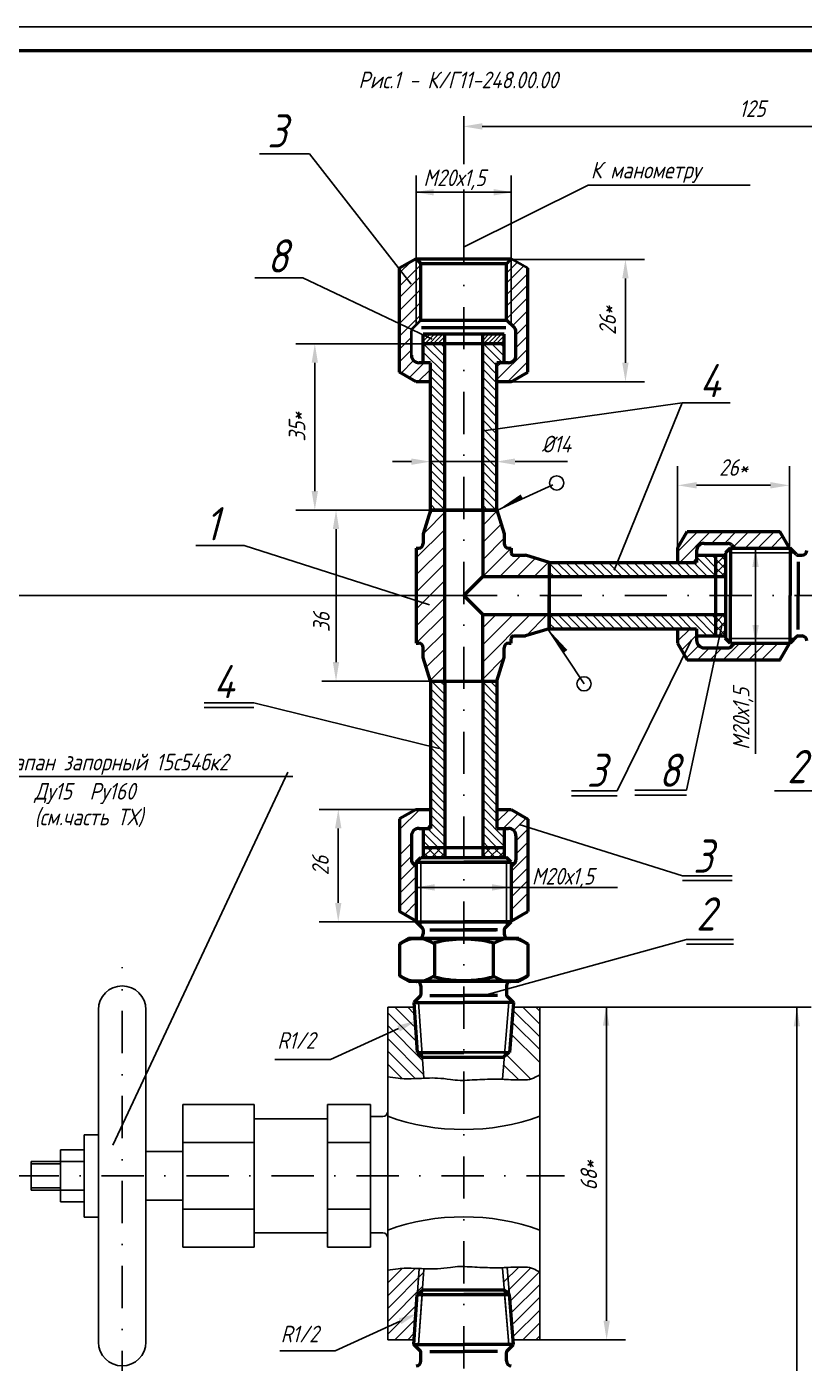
# Model space of a CAD drawing. Header units: inches. Extents: x 5621 to 6462, y 3850 to 4444.
# Drawn here: x 5777.4 to 5941, y 4162.8 to 4444.1 of the extents above; entities that cross this region are included whole.
import ezdxf

# ---------------------------------------------------------------- set-up
doc = ezdxf.new("R2010")
doc.units = ezdxf.units.IN
doc.header["$LTSCALE"] = 0.7
doc.header["$MEASUREMENT"] = 0
doc.linetypes.add('DASHDOT', pattern=[25.4, 12.7, -6.35, 0, -6.35])
doc.styles.get("Standard").update_dxf_attribs({"font": 'romand.shx', "width": 0.8, "oblique": 15, "height": 3.5})
doc.dimstyles.get("Standard").update_dxf_attribs({"dimtxt": 3.5, "dimasz": 4, "dimexe": 4, "dimexo": 0, "dimgap": 2, "dimtad": 1, "dimdec": 0, "dimdsep": 46, "dimtxsty": 'Standard', "dimcen": 0.09, "dimadec": 0, "dimazin": 0, "dimtfac": 1, "dimtdec": 0, "dimtmove": 0, "dimatfit": 3, "dimfxl": 0.18, "dimtolj": 1, "dimtzin": 0, "dimlwd": 25, "dimlwe": 25, "dimarcsym": 0})

# ---------------------------------------------------------------- blocks, each defined once
blk = doc.blocks.new('*X3')
at = {"color": 0}
for p, q in [((659.41, 734.85), (661.46, 736.89)), ((659.41, 736.65), (659.66, 736.89)), ((661.53, 734), (659.41, 736.12)), ((659.41, 733.05), (661.53, 735.17)), ((661.53, 735.79), (660.44, 736.89)), ((661.35, 732.39), (659.41, 734.32)), ((659.55, 732.39), (659.41, 732.52)), ((660.55, 732.39), (661.53, 733.38))]:
    blk.add_line(p, q, dxfattribs=at)
blk = doc.blocks.new('*D4')
at = {"color": 0, "lineweight": 25, "transparency": 16777216}
for p, q in [((5879.61, 4395.14), (5907.4, 4395.14)), ((5903.4, 4391.14), (5903.4, 4373.36)), ((5879.36, 4369.36), (5907.4, 4369.36))]:
    blk.add_line(p, q, dxfattribs=at)
for points in [[(5902.73, 4391.14), (5904.06, 4391.14), (5903.4, 4395.14)], [(5902.73, 4373.36), (5904.06, 4373.36), (5903.4, 4369.36)]]:
    blk.add_solid(points, dxfattribs=at)
at = {"layer": 'DEFPOINTS', "color": 0, "lineweight": 25, "transparency": 16777216}
for p in [(5879.61, 4395.14), (5879.36, 4369.36), (5903.4, 4369.36)]:
    blk.add_point(p, dxfattribs=at)
at = {"color": 0, "lineweight": 25, "transparency": 16777216, "insert": (5899.65, 4382.25), "char_height": 3.5, "attachment_point": 5, "rotation": 90}
blk.add_mtext('\\A1;26*', dxfattribs=at)
blk = doc.blocks.new('*D6')
at = {"color": 0, "lineweight": 25, "transparency": 16777216}
for p, q in [((5859.36, 4279.36), (5838.96, 4279.36)), ((5842.96, 4275.36), (5842.96, 4259.68)), ((5859.36, 4255.68), (5838.96, 4255.68))]:
    blk.add_line(p, q, dxfattribs=at)
for points in [[(5842.29, 4275.36), (5843.63, 4275.36), (5842.96, 4279.36)], [(5842.29, 4259.68), (5843.63, 4259.68), (5842.96, 4255.68)]]:
    blk.add_solid(points, dxfattribs=at)
at = {"layer": 'DEFPOINTS', "color": 0, "lineweight": 25, "transparency": 16777216}
for p in [(5859.36, 4279.36), (5842.96, 4255.68), (5859.36, 4255.68)]:
    blk.add_point(p, dxfattribs=at)
at = {"color": 0, "lineweight": 25, "transparency": 16777216, "insert": (5839.21, 4267.52), "char_height": 3.5, "attachment_point": 5, "rotation": 90}
blk.add_mtext('\\A1;26', dxfattribs=at)
blk = doc.blocks.new('*D19')
at = {"color": 0, "lineweight": 25, "transparency": 16777216}
for p, q in [((5869.36, 4324.36), (5765.04, 4324.36)), ((5769.04, 4320.36), (5769.04, 4206.21)), ((5778.35, 4202.21), (5765.04, 4202.21))]:
    blk.add_line(p, q, dxfattribs=at)
for points in [[(5768.37, 4320.36), (5769.7, 4320.36), (5769.04, 4324.36)], [(5768.37, 4206.21), (5769.7, 4206.21), (5769.04, 4202.21)]]:
    blk.add_solid(points, dxfattribs=at)
at = {"layer": 'DEFPOINTS', "color": 0, "lineweight": 25, "transparency": 16777216}
for p in [(5869.36, 4324.36), (5769.04, 4202.21), (5778.35, 4202.21)]:
    blk.add_point(p, dxfattribs=at)
at = {"color": 0, "lineweight": 25, "transparency": 16777216, "insert": (5765.29, 4263.29), "char_height": 3.5, "attachment_point": 5, "rotation": 90}
blk.add_mtext('\\A1;125', dxfattribs=at)

msp = doc.modelspace()

# ---------------------------------------------------------------- hatches: boundary and pattern name
at = {"lineweight": 25}
h = msp.add_hatch(dxfattribs=at)
h.set_pattern_fill('ANSI31', color=256, scale=5, style=0)
h.set_pattern_definition([(45, (4189.95584, 3480.412), (-0.44194174, 0.44194174), [])])
h.paths.add_polyline_path([(5865.36, 4379.36), (5860.86, 4379.36), (5860.86, 4377.36), (5865.36, 4377.36)])
h.paths.add_polyline_path([(5877.86, 4379.36), (5873.36, 4379.36), (5873.36, 4377.36), (5877.86, 4377.36)])
h = msp.add_hatch(dxfattribs=at)
h.set_pattern_fill('ANSI31', color=256, scale=10, angle=90, style=0)
h.set_pattern_definition([(135, (4675.239, 3423.6366), (-0.8838835, -0.8838835), [])])
h.paths.add_polyline_path([(5865.36, 4306.36), (5862.36, 4306.36), (5862.36, 4275.36), (5860.86, 4275.36), (5860.86, 4272.13), (5861.64, 4271.36), (5865.36, 4271.36)])
h.paths.add_polyline_path([(5873.36, 4271.36), (5877.86, 4271.36), (5877.86, 4274.89), (5877.39, 4275.36), (5876.36, 4275.36), (5876.36, 4306.36), (5873.36, 4306.36)])

# ---------------------------------------------------------------- linework, layer by layer
for p, q in [((5621.1, 4444.11), (6462.1, 4444.11)), ((5869.48, 4397.78), (5895.52, 4410.79)), ((5895.52, 4410.79), (5929.66, 4410.79)), ((5859.36, 4382.52), (5859.36, 4389.33)), ((5859.36, 4382.55), (5859.36, 4389.33)), ((5859.36, 4381.37), (5859.36, 4389.33)), ((5879.36, 4382.55), (5879.36, 4389.33)), ((5879.36, 4381.41), (5879.36, 4389.33)), ((5877.86, 4373.36), (5876.36, 4373.36)), ((5876.46, 4342.31), (5888.12, 4347.69)), ((5865.36, 4342.36), (5865.36, 4324.36)), ((5918.36, 4332.86), (5918.36, 4331.36)), ((5925.48, 4334.38), (5924.48, 4333.38)), ((5924.48, 4333.38), (5924.48, 4315.37)), ((5924.48, 4333.38), (5924.48, 4315.37)), ((5924.48, 4333.38), (5924.48, 4315.37)), ((5924.48, 4333.38), (5924.48, 4315.37)), ((5924.48, 4333.38), (5924.48, 4315.37)), ((5925.48, 4333.36), (5938.05, 4333.36)), ((5926.55, 4333.36), (5939.05, 4333.36)), ((5927.55, 4334.36), (5938.05, 4334.36)), ((5938.05, 4334.36), (5938.05, 4314.37)), ((5939.72, 4330.99), (5939.72, 4317.53)), ((5859.36, 4314.36), (5859.36, 4324.36)), ((5887.13, 4317.25), (5894.69, 4305.78)), ((5918.36, 4317.36), (5918.36, 4315.86)), ((5939.75, 4315.86), (5940.55, 4315.86)), ((5939.75, 4315.86), (5940.55, 4315.86)), ((5862.36, 4306.36), (5876.36, 4306.36)), ((5774.37, 4286.27), (5833.38, 4286.27)), ((5860.86, 4275.36), (5862.36, 4275.36)), ((5876.36, 4275.36), (5877.86, 4275.36)), ((5860.36, 4268.24), (5860.36, 4255.68)), ((5878.36, 4268.24), (5878.36, 4254.68)), ((5859.36, 4266.18), (5859.36, 4255.68)), ((5860.36, 4267.18), (5860.36, 4254.68)), ((5878.36, 4267.18), (5878.36, 4255.68)), ((5878.36, 4267.17), (5878.36, 4254.68)), ((5879.36, 4266.2), (5879.36, 4255.68)), ((5879.36, 4266.18), (5879.36, 4255.68)), ((5792.49, 4167.22), (5792.49, 4237.19)), ((5802.49, 4167.22), (5802.49, 4237.19)), ((5853.36, 4237.71), (5853.36, 4182.34)), ((5853.36, 4237.21), (5853.36, 4181.84)), ((5859.85, 4238.75), (5860.98, 4222.75)), ((5878.87, 4238.76), (5877.51, 4222.54)), ((5885.36, 4237.71), (5885.36, 4181.96)), ((5855.65, 4233.2), (5841.32, 4226.71)), ((5859.63, 4228.18), (5860.66, 4227.28)), ((5860.78, 4227.18), (5877.76, 4227.18)), ((5878.94, 4228.18), (5877.76, 4227.18)), ((5878.94, 4228.18), (5877.9, 4227.3)), ((5810.27, 4187.21), (5810.27, 4217.21)), ((5825.27, 4187.21), (5825.27, 4217.21)), ((5840.72, 4187.21), (5840.72, 4217.21)), ((5849.72, 4187.21), (5849.72, 4217.21)), ((5852.36, 4214.71), (5849.72, 4214.71)), ((5830.72, 4214.21), (5825.27, 4214.21)), ((5827.68, 4214.21), (5840.72, 4214.21)), ((5789.49, 4193.54), (5789.49, 4210.88)), ((5792.49, 4210.88), (5789.49, 4210.88)), ((5784.49, 4196.71), (5784.49, 4207.71)), ((5784.49, 4207.71), (5789.49, 4207.71)), ((5810.27, 4207.34), (5802.49, 4207.34)), ((5778.35, 4199.21), (5778.35, 4205.21)), ((5778.35, 4205.21), (5789.49, 4205.21)), ((5778.35, 4204.71), (5784.49, 4204.71)), ((5778.35, 4199.71), (5784.49, 4199.71)), ((5778.35, 4199.21), (5789.49, 4199.21)), ((5784.49, 4196.71), (5789.49, 4196.71)), ((5810.27, 4197.08), (5802.49, 4197.08)), ((5792.49, 4193.54), (5789.49, 4193.54)), ((5830.72, 4190.21), (5825.27, 4190.21)), ((5827.68, 4190.21), (5840.72, 4190.21)), ((5852.36, 4190.21), (5849.72, 4190.21)), ((5853.36, 4167.71), (5853.36, 4189.71)), ((5885.36, 4167.71), (5885.36, 4189.77)), ((5858.92, 4167.71), (5859.98, 4182.7)), ((5859.86, 4166.74), (5860.98, 4182.6)), ((5878.86, 4166.74), (5877.51, 4182.8)), ((5879.78, 4167.71), (5878.51, 4182.92)), ((5859.86, 4166.74), (5860.66, 4178.14)), ((5878.86, 4166.74), (5877.9, 4178.12)), ((5855.98, 4171.6), (5842.32, 4165.38))]:
    msp.add_line(p, q)
at = {"lineweight": 50}
for p, q in [((5641.1, 4439.11), (6457.1, 4439.11)), ((5859.36, 4395.28), (5855.86, 4393.26)), ((5859.36, 4395.28), (5879.36, 4395.28)), ((5859.36, 4395.28), (5860.36, 4394.28)), ((5855.86, 4371.39), (5855.86, 4393.26)), ((5860.36, 4394.28), (5878.36, 4394.28)), ((5860.36, 4382.37), (5860.36, 4394.28)), ((5878.36, 4382.37), (5878.36, 4394.28)), ((5882.86, 4371.38), (5882.86, 4393.26)), ((5860.36, 4382.37), (5878.4, 4382.37)), ((5860.48, 4380.82), (5878.2, 4380.82)), ((5880.07, 4380.7), (5878.4, 4382.37)), ((5877.86, 4379.36), (5860.86, 4379.36)), ((5860.86, 4373.36), (5860.86, 4379.36)), ((5865.36, 4342.36), (5865.36, 4379.36)), ((5873.36, 4342.36), (5873.36, 4379.36)), ((5877.86, 4373.36), (5877.86, 4379.36)), ((5880.36, 4374.96), (5880.36, 4379.99)), ((5877.86, 4377.36), (5860.86, 4377.36)), ((5862.36, 4373.36), (5859.96, 4373.36)), ((5862.36, 4373.36), (5860.86, 4373.36)), ((5862.36, 4342.36), (5862.36, 4373.36)), ((5876.36, 4342.36), (5876.36, 4373.36)), ((5878.76, 4373.36), (5876.36, 4373.36)), ((5859.37, 4369.36), (5855.86, 4371.39)), ((5879.36, 4369.36), (5882.86, 4371.38)), ((5862.36, 4369.36), (5859.37, 4369.36)), ((5879.36, 4369.36), (5876.36, 4369.36)), ((5862.36, 4342.36), (5860.86, 4337.36)), ((5862.36, 4342.36), (5876.36, 4342.36)), ((5862.36, 4342.36), (5876.36, 4342.36)), ((5862.36, 4342.36), (5876.36, 4342.36)), ((5862.36, 4342.36), (5869.36, 4342.36)), ((5862.36, 4342.36), (5876.36, 4342.36)), ((5862.36, 4342.36), (5876.36, 4342.36)), ((5862.36, 4342.36), (5876.36, 4342.36)), ((5876.36, 4342.36), (5862.36, 4342.36)), ((5865.36, 4306.36), (5865.36, 4342.36)), ((5876.36, 4342.36), (5869.36, 4342.36)), ((5873.36, 4342.36), (5873.36, 4328.36)), ((5876.36, 4342.36), (5877.86, 4337.36)), ((5860.86, 4337.36), (5860.86, 4335.36)), ((5877.86, 4337.36), (5877.86, 4335.36)), ((5914.36, 4334.36), (5916.38, 4337.86)), ((5916.38, 4337.86), (5935.89, 4337.86)), ((5937.91, 4334.36), (5935.89, 4337.86)), ((5859.36, 4334.36), (5859.36, 4314.36)), ((5859.36, 4334.36), (5859.86, 4334.36)), ((5878.86, 4334.36), (5879.36, 4334.36)), ((5879.36, 4334.36), (5879.36, 4333.36)), ((5879.86, 4332.86), (5882.36, 4332.86)), ((5887.36, 4331.36), (5882.36, 4332.86)), ((5914.36, 4334.36), (5914.36, 4331.36)), ((5918.36, 4333.76), (5918.36, 4331.36)), ((5918.36, 4332.86), (5924.48, 4332.86)), ((5919.96, 4335.36), (5924.99, 4335.36)), ((5922.36, 4332.86), (5922.36, 4315.86)), ((5925.46, 4334.36), (5924.48, 4333.38)), ((5924.48, 4333.38), (5924.48, 4315.37)), ((5925.48, 4334.36), (5938.05, 4334.36)), ((5925.7, 4335.07), (5926.41, 4334.36)), ((5939.4, 4333.01), (5938.05, 4334.36)), ((5939.4, 4333.01), (5938.05, 4334.36)), ((5938.05, 4334.36), (5938.05, 4324.36)), ((5939.75, 4332.86), (5940.55, 4332.86)), ((5939.75, 4332.86), (5940.55, 4332.86)), ((5887.36, 4331.36), (5887.36, 4317.36)), ((5887.36, 4331.36), (5918.36, 4331.36)), ((5887.36, 4331.36), (5887.36, 4324.36)), ((5887.36, 4331.36), (5887.36, 4317.36)), ((5939.72, 4331.48), (5939.72, 4324.36)), ((5873.36, 4328.36), (5869.36, 4324.36)), ((5873.36, 4328.36), (5887.36, 4328.36)), ((5887.36, 4328.36), (5924.48, 4328.36)), ((5869.36, 4324.36), (5873.36, 4320.36)), ((5887.36, 4317.36), (5887.36, 4324.36)), ((5938.05, 4314.36), (5938.05, 4324.36)), ((5939.72, 4317.24), (5939.72, 4324.36)), ((5873.36, 4306.36), (5873.36, 4320.36)), ((5873.36, 4320.36), (5887.36, 4320.36)), ((5887.36, 4320.36), (5924.48, 4320.36)), ((5887.36, 4317.36), (5882.36, 4315.86)), ((5887.36, 4317.36), (5918.36, 4317.36)), ((5914.36, 4317.36), (5914.36, 4314.37)), ((5918.36, 4317.36), (5918.36, 4314.96)), ((5859.36, 4314.36), (5859.86, 4314.36)), ((5860.86, 4311.36), (5860.86, 4313.36)), ((5877.86, 4311.36), (5877.86, 4313.36)), ((5878.86, 4314.36), (5879.36, 4314.36)), ((5879.36, 4314.36), (5879.36, 4315.36)), ((5879.86, 4315.86), (5882.36, 4315.86)), ((5914.36, 4314.37), (5916.39, 4310.86)), ((5918.36, 4315.86), (5924.48, 4315.86)), ((5919.96, 4313.36), (5924.99, 4313.36)), ((5925.48, 4314.37), (5924.48, 4315.37)), ((5925.48, 4314.37), (5924.48, 4315.37)), ((5925.46, 4314.36), (5924.48, 4315.34)), ((5925.48, 4314.36), (5938.05, 4314.36)), ((5925.67, 4313.65), (5926.37, 4314.36)), ((5927.52, 4314.36), (5938.05, 4314.36)), ((5927.55, 4314.36), (5938.05, 4314.36)), ((5937.91, 4314.36), (5935.89, 4310.86)), ((5939.4, 4315.72), (5938.05, 4314.36)), ((5939.4, 4315.72), (5938.05, 4314.36)), ((5939.4, 4315.72), (5938.05, 4314.36)), ((5939.75, 4315.86), (5940.55, 4315.86)), ((5862.36, 4306.36), (5860.86, 4311.36)), ((5876.36, 4306.36), (5877.86, 4311.36)), ((5916.39, 4310.86), (5936.05, 4310.86)), ((5862.36, 4306.36), (5876.36, 4306.36)), ((5862.36, 4306.36), (5862.36, 4275.36)), ((5865.36, 4306.36), (5865.36, 4269.24)), ((5873.36, 4306.36), (5873.36, 4269.24)), ((5876.36, 4306.36), (5876.36, 4275.36)), ((5859.36, 4279.36), (5855.86, 4277.34)), ((5859.36, 4279.36), (5862.36, 4279.36)), ((5876.36, 4279.36), (5879.35, 4279.36)), ((5879.35, 4279.36), (5882.86, 4277.33)), ((5855.86, 4277.34), (5855.86, 4257.83)), ((5882.86, 4277.33), (5882.86, 4257.83)), ((5858.36, 4273.76), (5858.36, 4268.73)), ((5859.96, 4275.36), (5862.36, 4275.36)), ((5860.86, 4275.36), (5860.86, 4269.24)), ((5876.36, 4275.36), (5878.76, 4275.36)), ((5877.86, 4275.36), (5877.86, 4269.24)), ((5880.36, 4273.76), (5880.36, 4268.73)), ((5860.86, 4271.36), (5877.86, 4271.36)), ((5859.34, 4268.24), (5860.34, 4269.24)), ((5859.36, 4268.27), (5860.34, 4269.24)), ((5859.36, 4268.24), (5859.36, 4255.68)), ((5860.34, 4269.24), (5878.35, 4269.24)), ((5860.34, 4269.24), (5878.35, 4269.24)), ((5860.34, 4269.24), (5878.35, 4269.24)), ((5860.34, 4269.24), (5878.35, 4269.24)), ((5860.34, 4269.24), (5878.35, 4269.24)), ((5860.34, 4269.24), (5878.35, 4269.24)), ((5879.35, 4268.24), (5878.35, 4269.24)), ((5879.35, 4268.24), (5878.35, 4269.24)), ((5879.36, 4268.24), (5879.36, 4255.68)), ((5880.21, 4268.19), (5879.36, 4267.35)), ((5858.66, 4268.02), (5859.36, 4267.32)), ((5859.36, 4255.81), (5855.86, 4257.83)), ((5879.36, 4255.81), (5882.86, 4257.83)), ((5859.36, 4255.68), (5879.35, 4255.68)), ((5860.72, 4254.32), (5859.36, 4255.68)), ((5859.36, 4255.68), (5869.36, 4255.68)), ((5879.36, 4255.68), (5869.36, 4255.68)), ((5878.01, 4254.32), (5879.36, 4255.68)), ((5878.01, 4254.32), (5879.36, 4255.68)), ((5857.77, 4252.18), (5855.86, 4251.08)), ((5869.36, 4252.18), (5857.77, 4252.18)), ((5857.77, 4252.18), (5869.36, 4252.18)), ((5860.86, 4253.97), (5860.86, 4253.18)), ((5862.25, 4254), (5869.36, 4254)), ((5862.73, 4254), (5876.2, 4254)), ((5863.18, 4251.23), (5863.18, 4244.13)), ((5876.48, 4254), (5869.36, 4254)), ((5880.96, 4252.18), (5869.36, 4252.18)), ((5869.36, 4252.18), (5880.96, 4252.18)), ((5875.55, 4251.23), (5875.55, 4244.13)), ((5877.86, 4253.97), (5877.86, 4253.18)), ((5877.86, 4253.97), (5877.86, 4253.18)), ((5880.96, 4252.18), (5878.86, 4252.18)), ((5879.15, 4252.18), (5878.86, 4252.18)), ((5880.96, 4252.18), (5882.86, 4251.08)), ((5880.96, 4252.18), (5882.86, 4251.08)), ((5855.86, 4251.08), (5855.86, 4244.28)), ((5882.86, 4251.08), (5882.86, 4244.28)), ((5882.86, 4251.08), (5882.86, 4244.28)), ((5857.77, 4243.18), (5855.86, 4244.28)), ((5857.77, 4243.18), (5869.36, 4243.18)), ((5869.36, 4243.18), (5857.77, 4243.18)), ((5869.36, 4243.18), (5880.96, 4243.18)), ((5880.96, 4243.18), (5869.36, 4243.18)), ((5879.15, 4243.18), (5880.96, 4243.18)), ((5880.96, 4243.18), (5879.15, 4243.18)), ((5880.96, 4243.18), (5882.86, 4244.28)), ((5880.96, 4243.18), (5882.86, 4244.28)), ((5860.22, 4240.03), (5858.86, 4238.68)), ((5860.36, 4242.18), (5860.36, 4240.38)), ((5862.25, 4240.18), (5869.36, 4240.18)), ((5876.48, 4240.18), (5869.36, 4240.18)), ((5878.36, 4242.18), (5878.36, 4240.38)), ((5878.36, 4242.18), (5878.36, 4240.38)), ((5878.51, 4240.03), (5879.86, 4238.68)), ((5878.51, 4240.03), (5879.86, 4238.68)), ((5858.85, 4238.68), (5859.6, 4228.18)), ((5858.86, 4238.68), (5869.36, 4238.68)), ((5879.86, 4238.68), (5869.36, 4238.68)), ((5879.86, 4238.68), (5878.98, 4228.18)), ((5859.6, 4228.18), (5869.36, 4228.18)), ((5859.63, 4228.18), (5860.78, 4227.18)), ((5860.78, 4227.18), (5877.76, 4227.18)), ((5878.94, 4228.18), (5877.76, 4227.18)), ((5859.59, 4177.21), (5860.78, 4178.24)), ((5859.59, 4177.21), (5860.66, 4178.14)), ((5860.78, 4178.24), (5877.76, 4178.24)), ((5860.78, 4178.24), (5877.76, 4178.24)), ((5878.98, 4177.21), (5877.76, 4178.24)), ((5878.98, 4177.21), (5877.9, 4178.12)), ((5878.98, 4177.21), (5877.9, 4178.12)), ((5858.85, 4166.74), (5859.6, 4177.24)), ((5859.6, 4177.24), (5869.35, 4177.24)), ((5878.98, 4177.24), (5869.37, 4177.24)), ((5879.86, 4166.74), (5878.98, 4177.24)), ((5858.86, 4166.74), (5869.36, 4166.74)), ((5860.22, 4165.39), (5858.86, 4166.74)), ((5860.36, 4163.24), (5860.36, 4165.03)), ((5862.25, 4165.24), (5869.36, 4165.24)), ((5879.86, 4166.74), (5869.36, 4166.74)), ((5876.48, 4165.24), (5869.36, 4165.24)), ((5878.36, 4163.24), (5878.36, 4165.03)), ((5878.36, 4163.24), (5878.36, 4165.03)), ((5878.51, 4165.39), (5879.86, 4166.74)), ((5878.51, 4165.39), (5879.86, 4166.74))]:
    msp.add_line(p, q, dxfattribs=at)
at = {"lineweight": 25}
for p, q in [((5869.36, 4415.21), (5869.36, 4425.31)), ((5873.25, 4423.12), (5986.9, 4423.12)), ((5836.88, 4417.36), (5826.36, 4417.36)), ((5858.29, 4389.94), (5836.88, 4417.36)), ((5869.36, 4395.28), (5869.36, 4409.82)), ((5835.48, 4391.28), (5825.39, 4391.28)), ((5862.72, 4378.37), (5835.48, 4391.28)), ((5860.86, 4377.36), (5834.03, 4377.36)), ((5838.03, 4373.36), (5838.03, 4346.36)), ((5915.33, 4364.93), (5873.54, 4359.07)), ((5901.01, 4329.73), (5915.33, 4364.93)), ((5915.33, 4364.93), (5925.42, 4364.93)), ((5914.36, 4333.6), (5914.36, 4351.57)), ((5937.91, 4334.36), (5937.91, 4351.57)), ((5918.36, 4347.57), (5933.91, 4347.57)), ((5862.36, 4342.36), (5834.03, 4342.36)), ((5823.17, 4334.92), (5812.99, 4334.92)), ((5862.14, 4322.42), (5823.17, 4334.92)), ((5923.78, 4318.4), (5916.25, 4283.38)), ((5901.69, 4283.24), (5917.29, 4315.03)), ((5925.48, 4315.36), (5939.05, 4315.36)), ((5825.21, 4301.79), (5814.74, 4301.79)), ((5825.21, 4300.79), (5814.74, 4300.79)), ((5864.17, 4292.2), (5825.21, 4301.79)), ((5832.35, 4287.2), (5795.51, 4208.68)), ((5901.69, 4283.24), (5892.06, 4283.24)), ((5901.69, 4282.24), (5892.06, 4282.24)), ((5916.25, 4283.38), (5905.35, 4283.38)), ((5916.25, 4282.38), (5905.35, 4282.38)), ((5944.89, 4283.24), (5934.79, 4283.24)), ((5881.06, 4276.15), (5915.38, 4265.4)), ((5915.38, 4265.4), (5925.84, 4265.4)), ((5915.38, 4264.4), (5925.84, 4264.4)), ((5874.08, 4240.34), (5916.25, 4251.97)), ((5916.25, 4251.97), (5926.14, 4251.97)), ((5916.25, 4250.97), (5926.14, 4250.97)), ((5885.36, 4237.71), (5942.5, 4237.71)), ((5899.44, 4237.71), (5899.44, 4171.71)), ((5939.48, 4237.71), (5939.48, 3902.99)), ((5841.32, 4226.71), (5829.61, 4226.71)), ((5885.36, 4167.71), (5903.44, 4167.71)), ((5842.32, 4165.38), (5830.66, 4165.38))]:
    msp.add_line(p, q, dxfattribs=at)
at = {"color": 0, "linetype": 'ByBlock'}
for p, q in [((5859.36, 4389.33), (5859.36, 4412.82)), ((5879.36, 4389.33), (5879.36, 4412.82)), ((5859.36, 4409.27), (5879.36, 4409.27)), ((5859.36, 4381.37), (5859.36, 4388.79)), ((5858.36, 4352.56), (5854.36, 4352.56)), ((5862.36, 4352.56), (5876.17, 4352.56)), ((5880.17, 4352.56), (5884.17, 4352.56)), ((5884.17, 4352.56), (5891.2, 4352.56)), ((5862.36, 4342.36), (5839.49, 4342.36)), ((5842.49, 4338.36), (5842.49, 4310.36)), ((5930.79, 4334.36), (5930.79, 4314.36)), ((5930.79, 4314.36), (5930.79, 4291.06)), ((5862.36, 4306.36), (5839.49, 4306.36)), ((5879.36, 4267.35), (5879.36, 4259.93)), ((5859.36, 4262.93), (5879.36, 4262.93)), ((5879.36, 4262.93), (5901.72, 4262.93))]:
    msp.add_line(p, q, dxfattribs=at)
at = {"linetype": 'DASHDOT'}
for p, q in [((5869.36, 4402.99), (5869.36, 3956.06)), ((5867.48, 4324.36), (6030.74, 4324.36)), ((5797.49, 4156.51), (5797.49, 4246.13)), ((5775.28, 4202.21), (5890.59, 4202.21))]:
    msp.add_line(p, q, dxfattribs=at)
at = {"lineweight": 40}
for p, q in [((5879.36, 4395.28), (5878.36, 4394.28)), ((5879.36, 4395.28), (5882.86, 4393.26)), ((5858.52, 4380.53), (5860.36, 4382.37)), ((5858.36, 4374.96), (5858.36, 4379.99)), ((5878.98, 4228.18), (5869.36, 4228.18))]:
    msp.add_line(p, q, dxfattribs=at)
at = {"color": 0}
for p, q in [((5878.36, 4393.93), (5879.58, 4395.15)), ((5855.86, 4392.27), (5858.2, 4394.61)), ((5855.86, 4389.5), (5860.36, 4394)), ((5855.86, 4392.99), (5856.51, 4393.63)), ((5878.36, 4392.23), (5880.66, 4394.53)), ((5878.36, 4390.15), (5881.98, 4393.77)), ((5878.36, 4387.67), (5882.86, 4392.17)), ((5855.86, 4387.12), (5860.36, 4391.62)), ((5878.36, 4385.29), (5882.86, 4389.79)), ((5855.86, 4384.34), (5860.36, 4388.84)), ((5878.36, 4382.6), (5882.86, 4387.1)), ((5855.86, 4381.65), (5860.36, 4386.15)), ((5855.86, 4378.95), (5860.36, 4383.45)), ((5879.62, 4381.15), (5882.86, 4384.4)), ((5880.36, 4379.21), (5882.86, 4381.71)), ((5855.86, 4376.26), (5858.36, 4378.76)), ((5880.36, 4376.51), (5882.86, 4379.01)), ((5855.86, 4373.57), (5858.36, 4376.07)), ((5860.86, 4375.63), (5865.36, 4371.13)), ((5860.92, 4377.36), (5865.36, 4372.92)), ((5862.72, 4377.36), (5865.36, 4374.72)), ((5864.52, 4377.36), (5865.36, 4376.52)), ((5873.36, 4375.7), (5876.36, 4372.7)), ((5873.5, 4377.36), (5877.5, 4373.36)), ((5875.29, 4377.36), (5877.86, 4374.79)), ((5876.36, 4369.82), (5882.86, 4376.32)), ((5877.09, 4377.36), (5877.86, 4376.59)), ((5856.19, 4371.2), (5858.83, 4373.84)), ((5857.9, 4370.21), (5861.05, 4373.36)), ((5862.36, 4372.33), (5865.36, 4369.33)), ((5873.36, 4373.9), (5876.36, 4370.9)), ((5876.36, 4372.51), (5877.21, 4373.36)), ((5878.6, 4369.36), (5882.86, 4373.63)), ((5859.74, 4369.36), (5862.36, 4371.98)), ((5862.36, 4370.54), (5865.36, 4367.54)), ((5873.36, 4372.11), (5876.36, 4369.11)), ((5873.36, 4370.31), (5876.36, 4367.31)), ((5862.36, 4368.74), (5865.36, 4365.74)), ((5862.36, 4366.94), (5865.36, 4363.94)), ((5873.36, 4368.52), (5876.36, 4365.52)), ((5873.36, 4366.72), (5876.36, 4363.72)), ((5862.36, 4365.15), (5865.36, 4362.15)), ((5873.36, 4364.92), (5876.36, 4361.92)), ((5862.36, 4363.35), (5865.36, 4360.35)), ((5862.36, 4361.56), (5865.36, 4358.56)), ((5873.36, 4363.13), (5876.36, 4360.13)), ((5873.36, 4361.33), (5876.36, 4358.33)), ((5862.36, 4359.76), (5865.36, 4356.76)), ((5873.36, 4359.54), (5876.36, 4356.54)), ((5862.36, 4357.96), (5865.36, 4354.96)), ((5862.36, 4356.17), (5865.36, 4353.17)), ((5873.36, 4357.74), (5876.36, 4354.74)), ((5873.36, 4355.94), (5876.36, 4352.94)), ((5862.36, 4354.37), (5865.36, 4351.37)), ((5862.36, 4352.58), (5865.36, 4349.58)), ((5873.36, 4354.15), (5876.36, 4351.15)), ((5862.36, 4350.78), (5865.36, 4347.78)), ((5873.36, 4352.35), (5876.36, 4349.35)), ((5873.36, 4350.56), (5876.36, 4347.56)), ((5862.36, 4348.98), (5865.36, 4345.98)), ((5862.36, 4347.19), (5865.36, 4344.19)), ((5873.36, 4348.76), (5876.36, 4345.76)), ((5873.36, 4346.96), (5876.36, 4343.96)), ((5862.36, 4345.39), (5865.36, 4342.39)), ((5873.36, 4345.17), (5876.17, 4342.36)), ((5862.36, 4343.59), (5863.6, 4342.36)), ((5873.36, 4343.37), (5874.37, 4342.36)), ((5859.36, 4332.29), (5865.36, 4338.29)), ((5873.36, 4331.92), (5877.86, 4336.42)), ((5914.36, 4333.6), (5918.63, 4337.86)), ((5914.82, 4331.36), (5921.32, 4337.86)), ((5921.52, 4335.36), (5924.02, 4337.86)), ((5924.21, 4335.36), (5926.71, 4337.86)), ((5926.16, 4334.61), (5929.4, 4337.86)), ((5928.6, 4334.36), (5932.1, 4337.86)), ((5931.29, 4334.36), (5934.79, 4337.86)), ((5933.98, 4334.36), (5936.47, 4336.86)), ((5859.36, 4328.7), (5865.36, 4334.7)), ((5873.39, 4328.36), (5879.36, 4334.33)), ((5876.98, 4328.36), (5881.48, 4332.86)), ((5922.36, 4330.29), (5919.79, 4332.86)), ((5922.36, 4332.09), (5921.59, 4332.86)), ((5859.36, 4325.11), (5865.36, 4331.11)), ((5890.17, 4328.36), (5887.36, 4331.17)), ((5891.96, 4328.36), (5888.96, 4331.36)), ((5893.76, 4328.36), (5890.76, 4331.36)), ((5895.56, 4328.36), (5892.56, 4331.36)), ((5897.35, 4328.36), (5894.35, 4331.36)), ((5899.15, 4328.36), (5896.15, 4331.36)), ((5900.94, 4328.36), (5897.94, 4331.36)), ((5902.74, 4328.36), (5899.74, 4331.36)), ((5904.54, 4328.36), (5901.54, 4331.36)), ((5906.33, 4328.36), (5903.33, 4331.36)), ((5908.13, 4328.36), (5905.13, 4331.36)), ((5909.92, 4328.36), (5906.92, 4331.36)), ((5911.72, 4328.36), (5908.72, 4331.36)), ((5913.52, 4328.36), (5910.52, 4331.36)), ((5915.31, 4328.36), (5912.31, 4331.36)), ((5917.11, 4328.36), (5914.11, 4331.36)), ((5918.91, 4328.36), (5915.91, 4331.36)), ((5917.52, 4331.36), (5918.36, 4332.21)), ((5920.7, 4328.36), (5917.7, 4331.36)), ((5922.36, 4328.5), (5918.36, 4332.5)), ((5859.36, 4321.52), (5865.36, 4327.52)), ((5859.36, 4317.92), (5865.36, 4323.92)), ((5859.39, 4314.36), (5865.36, 4320.33)), ((5873.36, 4310.37), (5883.35, 4320.36)), ((5873.36, 4317.56), (5876.17, 4320.36)), ((5873.36, 4313.96), (5879.76, 4320.36)), ((5890.39, 4317.36), (5887.39, 4320.36)), ((5892.19, 4317.36), (5889.19, 4320.36)), ((5893.98, 4317.36), (5890.98, 4320.36)), ((5895.78, 4317.36), (5892.78, 4320.36)), ((5897.58, 4317.36), (5894.58, 4320.36)), ((5899.37, 4317.36), (5896.37, 4320.36)), ((5901.17, 4317.36), (5898.17, 4320.36)), ((5902.96, 4317.36), (5899.96, 4320.36)), ((5904.76, 4317.36), (5901.76, 4320.36)), ((5906.56, 4317.36), (5903.56, 4320.36)), ((5908.35, 4317.36), (5905.35, 4320.36)), ((5910.15, 4317.36), (5907.15, 4320.36)), ((5911.94, 4317.36), (5908.94, 4320.36)), ((5913.74, 4317.36), (5910.74, 4320.36)), ((5915.54, 4317.36), (5912.54, 4320.36)), ((5917.33, 4317.36), (5914.33, 4320.36)), ((5920.63, 4315.86), (5916.13, 4320.36)), ((5922.36, 4315.92), (5917.92, 4320.36)), ((5922.36, 4317.72), (5919.72, 4320.36)), ((5922.36, 4319.52), (5921.52, 4320.36)), ((5922.36, 4318.59), (5924.13, 4320.36)), ((5924.48, 4317.74), (5922.36, 4319.86)), ((5922.36, 4316.8), (5924.48, 4318.91)), ((5924.48, 4319.54), (5923.66, 4320.36)), ((5860.86, 4312.24), (5865.36, 4316.74)), ((5888.6, 4317.36), (5887.36, 4318.59)), ((5914.36, 4314.74), (5916.99, 4317.36)), ((5915.21, 4312.9), (5918.36, 4316.04)), ((5918.83, 4315.86), (5918.36, 4316.33)), ((5924.48, 4315.95), (5922.36, 4318.06)), ((5922.77, 4315.86), (5922.36, 4316.27)), ((5923.22, 4315.86), (5924.48, 4317.12)), ((5861.49, 4309.27), (5865.36, 4313.15)), ((5873.36, 4306.78), (5877.83, 4311.24)), ((5862.32, 4306.51), (5865.36, 4309.56)), ((5872.95, 4306.36), (5873.36, 4306.78)), ((5860.13, 4279.36), (5855.86, 4275.1)), ((5878.99, 4279.36), (5876.36, 4276.74)), ((5880.83, 4278.51), (5877.68, 4275.36)), ((5882.54, 4277.52), (5879.9, 4274.89)), ((5862.36, 4276.21), (5861.52, 4275.36)), ((5877.86, 4274.89), (5877.39, 4275.36)), ((5882.86, 4275.16), (5880.36, 4272.66)), ((5858.36, 4272.21), (5855.86, 4269.71)), ((5862.9, 4271.36), (5860.86, 4269.32)), ((5861.11, 4271.36), (5860.86, 4271.12)), ((5863.75, 4269.24), (5861.64, 4271.36)), ((5864.7, 4271.36), (5862.58, 4269.24)), ((5865.36, 4269.43), (5863.43, 4271.36)), ((5865.36, 4271.23), (5865.23, 4271.36)), ((5875.13, 4271.36), (5873.36, 4269.59)), ((5875.98, 4269.24), (5873.86, 4271.36)), ((5876.93, 4271.36), (5874.81, 4269.24)), ((5877.59, 4269.43), (5875.66, 4271.36)), ((5877.59, 4271.23), (5877.46, 4271.36)), ((5882.86, 4272.46), (5880.36, 4269.96)), ((5858.36, 4269.51), (5855.86, 4267.01)), ((5861.96, 4269.24), (5860.86, 4270.34)), ((5865.36, 4270.23), (5864.38, 4269.24)), ((5874.19, 4269.24), (5873.36, 4270.07)), ((5877.59, 4270.23), (5876.61, 4269.24)), ((5882.86, 4269.77), (5879.36, 4266.27)), ((5859.11, 4267.57), (5855.86, 4264.32)), ((5882.86, 4267.07), (5879.36, 4263.57)), ((5859.36, 4265.13), (5855.86, 4261.63)), ((5882.86, 4264.38), (5879.36, 4260.88)), ((5859.36, 4262.43), (5855.86, 4258.93)), ((5859.36, 4259.75), (5856.87, 4257.25)), ((5859.36, 4259.74), (5859.14, 4259.52)), ((5882.86, 4261.69), (5879.36, 4258.19)), ((5858.86, 4233.72), (5854.88, 4237.71)), ((5858.86, 4236.42), (5857.57, 4237.71)), ((5885.36, 4234.16), (5881.82, 4237.71)), ((5885.36, 4236.86), (5884.51, 4237.71)), ((5859.44, 4230.46), (5853.36, 4236.53)), ((5885.36, 4231.47), (5879.86, 4236.97)), ((5860.72, 4226.48), (5853.36, 4233.84)), ((5885.36, 4226.08), (5879.31, 4232.13)), ((5885.36, 4228.78), (5879.86, 4234.28)), ((5860.92, 4223.58), (5853.36, 4231.14)), ((5859.12, 4222.69), (5853.36, 4228.45)), ((5883.46, 4222.59), (5877.97, 4228.09)), ((5856.43, 4222.69), (5853.36, 4225.75)), ((5880.94, 4222.42), (5877.76, 4225.6)), ((5859.12, 4182.73), (5853.36, 4176.97)), ((5856.43, 4182.73), (5853.36, 4179.67)), ((5860.92, 4181.84), (5853.36, 4174.28)), ((5880.94, 4183), (5877.76, 4179.82)), ((5883.46, 4182.83), (5877.97, 4177.33)), ((5885.31, 4181.98), (5879.1, 4175.77)), ((5860.72, 4178.94), (5853.36, 4171.58)), ((5885.36, 4179.34), (5879.31, 4173.29)), ((5885.36, 4176.64), (5879.86, 4171.14)), ((5859.44, 4174.96), (5853.36, 4168.89)), ((5885.36, 4173.95), (5879.86, 4168.45)), ((5858.86, 4171.7), (5854.88, 4167.71)), ((5885.36, 4171.25), (5881.82, 4167.71)), ((5858.86, 4169), (5857.57, 4167.71)), ((5885.36, 4168.56), (5884.51, 4167.71))]:
    msp.add_line(p, q, dxfattribs=at)
at = {"color": 0, "lineweight": 25}
for p, q in [((5860.86, 4373.83), (5861.33, 4373.36)), ((5860.87, 4337.39), (5865.84, 4342.36)), ((5873.36, 4339.11), (5876.42, 4342.17)), ((5873.36, 4335.52), (5877.25, 4339.4)), ((5880.58, 4328.36), (5884.45, 4332.24)), ((5884.17, 4328.36), (5887.21, 4331.41)), ((5888.37, 4328.36), (5887.36, 4329.37)), ((5882.48, 4315.9), (5886.95, 4320.36)), ((5916.2, 4311.19), (5918.84, 4313.82)), ((5918.57, 4310.86), (5921.07, 4313.36)), ((5921.26, 4310.86), (5923.76, 4313.36)), ((5923.96, 4310.86), (5927.46, 4314.36)), ((5926.65, 4310.86), (5930.15, 4314.36)), ((5929.34, 4310.86), (5932.84, 4314.36)), ((5932.04, 4310.86), (5935.54, 4314.36))]:
    msp.add_line(p, q, dxfattribs=at)
at = {"color": 0, "linetype": 'ByBlock', "lineweight": 50}
for p, q in [((5862.36, 4341.72), (5862.36, 4355.56)), ((5926.37, 4314.36), (5933.79, 4314.36))]:
    msp.add_line(p, q, dxfattribs=at)
at = {"linetype": 'Continuous'}
for p, q in [((5925.48, 4334.38), (5925.48, 4314.36)), ((5853.36, 4237.71), (5858.92, 4237.71)), ((5853.36, 4237.71), (5858.92, 4237.71)), ((5853.36, 4237.71), (5858.86, 4237.71)), ((5879.78, 4237.71), (5885.36, 4237.71)), ((5879.78, 4237.71), (5885.36, 4237.71)), ((5879.86, 4237.71), (5885.36, 4237.71)), ((5859.6, 4228.18), (5869.36, 4228.18)), ((5859.63, 4228.18), (5878.98, 4228.18)), ((5878.98, 4228.18), (5869.36, 4228.18)), ((5810.27, 4217.21), (5825.27, 4217.21)), ((5840.72, 4217.21), (5849.72, 4217.21)), ((5810.27, 4209.21), (5825.27, 4209.21)), ((5840.72, 4209.21), (5849.72, 4209.21)), ((5810.27, 4195.21), (5825.27, 4195.21)), ((5840.72, 4195.21), (5849.72, 4195.21)), ((5810.27, 4187.21), (5825.27, 4187.21)), ((5840.72, 4187.21), (5849.72, 4187.21)), ((5853.36, 4167.71), (5858.86, 4167.71)), ((5879.86, 4167.71), (5885.36, 4167.71))]:
    msp.add_line(p, q, dxfattribs=at)
at = {"linetype": 'Continuous', "lineweight": 50}
for p, q in [((5925.48, 4334.36), (5925.48, 4324.37)), ((5925.48, 4314.36), (5925.48, 4324.35)), ((5859.34, 4268.24), (5879.36, 4268.24)), ((5859.36, 4268.24), (5869.35, 4268.24)), ((5879.36, 4268.24), (5869.37, 4268.24)), ((5857.77, 4243.18), (5869.36, 4243.18)), ((5880.96, 4243.18), (5869.36, 4243.18)), ((5859.6, 4177.24), (5869.36, 4177.24)), ((5859.63, 4177.24), (5878.98, 4177.24)), ((5878.98, 4177.24), (5869.36, 4177.24))]:
    msp.add_line(p, q, dxfattribs=at)
for points, format in [([(5876.46, 4342.31, 0, 1, 0), (5881.59, 4345.22, 1, 1, 0)], "xyseb"), ([(5887.13, 4317.25, 0, 1, 0), (5890.78, 4312.61, 1, 1, 0)], "xyseb"), ([(5853.36, 4223.08, 0.010158), (5855.6, 4222.76, 0.030036), (5857.21, 4222.66, 0.013798), (5861.56, 4222.78, -0.026226), (5863.85, 4222.78, -0.02831), (5866.56, 4222.49, 0.037565), (5868.6, 4222.31, 0.018986), (5870.61, 4222.36, -0.008915), (5874.88, 4222.55, -0.019358), (5878.28, 4222.5, 0.01613), (5882.35, 4222.43, 0.103314), (5884.03, 4222.8, 0.018147), (5885.36, 4223.46)], "xyb"), ([(5853.36, 4182.34, -0.010158), (5855.6, 4182.66, -0.030036), (5857.21, 4182.75, -0.013798), (5861.56, 4182.64, 0.026226), (5863.85, 4182.64, 0.02831), (5866.56, 4182.93, -0.037565), (5868.6, 4183.11, -0.018986), (5870.61, 4183.06, 0.008915), (5874.88, 4182.87, 0.019358), (5878.28, 4182.92, -0.01613), (5882.35, 4182.99, -0.103314), (5884.03, 4182.62, -0.018147), (5885.36, 4181.96)], "xyb")]:
    msp.add_lwpolyline(points, format=format)
for centre in [(5888.93, 4348.07), (5894.69, 4305.78)]:
    msp.add_circle(centre, 1.5)
at = {"lineweight": 50}
for centre, radius, start, end in [((5879.36, 4379.99), 1, 360, 45), ((5859.96, 4374.96), 1.6, 180, 270), ((5878.76, 4374.96), 1.6, 270, 0), ((5859.86, 4335.36), 1, 270, 0), ((5878.86, 4335.36), 1, 180, 270), ((5879.86, 4333.36), 0.5, 180, 270), ((5919.96, 4333.76), 1.6, 90, 180), ((5924.99, 4334.36), 1, 45, 90), ((5939.75, 4333.36), 0.5, 225, 270), ((5940.55, 4333.86), 1, 270, 0), ((5859.86, 4313.36), 1, 0, 90), ((5878.86, 4313.36), 1, 90, 180), ((5879.86, 4315.36), 0.5, 90, 180), ((5919.96, 4314.96), 1.6, 180, 270), ((5924.99, 4314.36), 1, 270, 315), ((5939.75, 4315.36), 0.5, 90, 135), ((5940.55, 4314.86), 1, 0, 90), ((5940.55, 4314.86), 1, 0, 90), ((5859.96, 4273.76), 1.6, 90, 180), ((5878.76, 4273.76), 1.6, 0, 90), ((5859.36, 4268.73), 1, 180, 225), ((5879.36, 4268.73), 1, 327.5891, 360), ((5860.36, 4253.97), 0.5, 0, 45), ((5878.36, 4253.97), 0.5, 135, 180), ((5878.36, 4253.97), 0.5, 135, 180), ((5859.58, 4246.18), 6.03, 53.3648, 128.0127), ((5859.86, 4253.18), 1, 270, 0), ((5869.36, 4228.04), 24, 90, 104.9333), ((5869.36, 4228.04), 24, 75.0667, 90), ((5879.15, 4246.18), 6.03, 51.9873, 126.6352), ((5878.86, 4253.18), 1, 180, 270), ((5878.86, 4253.18), 1, 180, 270), ((5859.58, 4249.18), 6.03, 231.9873, 306.6352), ((5859.36, 4242.18), 1, 0, 90), ((5869.36, 4267.32), 24, 255.0667, 270), ((5869.36, 4267.32), 24, 270, 284.9333), ((5879.15, 4249.18), 6.03, 233.3648, 308.0127), ((5879.36, 4242.18), 1, 90, 180), ((5879.36, 4242.18), 1, 90, 180), ((5879.15, 4249.18), 6.03, 270, 308.0127), ((5859.86, 4240.38), 0.5, 315, 360), ((5878.86, 4240.38), 0.5, 180, 225), ((5878.86, 4240.38), 0.5, 180, 225), ((5859.86, 4165.03), 0.5, 0, 45), ((5878.86, 4165.03), 0.5, 135, 180), ((5878.86, 4165.03), 0.5, 135, 180), ((5859.36, 4163.24), 1, 270, 0), ((5879.36, 4163.24), 1, 180, 270), ((5879.36, 4163.24), 1, 180, 270)]:
    msp.add_arc(centre, radius, start, end, dxfattribs=at)
at = {"lineweight": 40}
msp.add_arc((5859.36, 4379.99), 1, 147.5891, 180, dxfattribs=at)
for centre, radius, start, end in [((5939.75, 4315.36), 0.5, 90, 135), ((5797.49, 4237.19), 5, 0, 180), ((5852.36, 4215.71), 1, 270, 0), ((5869.36, 4259.35), 47.39, 250.267, 289.733), ((5869.36, 4146.2), 47.39, 70.267, 109.733), ((5852.36, 4189.21), 1, 0, 90), ((5797.49, 4167.22), 5, 180, 0)]:
    msp.add_arc(centre, radius, start, end)
at = {"lineweight": 25}
for points in [[(5873.25, 4423.79), (5873.25, 4422.46), (5869.25, 4423.12)], [(5837.36, 4373.36), (5838.69, 4373.36), (5838.03, 4377.36)], [(5918.36, 4348.24), (5918.36, 4346.91), (5914.36, 4347.57)], [(5933.91, 4348.24), (5933.91, 4346.91), (5937.91, 4347.57)], [(5837.36, 4346.36), (5838.69, 4346.36), (5838.03, 4342.36)], [(5898.67, 4233.86), (5900, 4233.86), (5899.33, 4237.86)], [(5938.81, 4233.68), (5940.14, 4233.68), (5939.48, 4237.68)], [(5898.78, 4171.71), (5900.11, 4171.71), (5899.44, 4167.71)]]:
    msp.add_solid(points, dxfattribs=at)
at = {"color": 0, "linetype": 'ByBlock'}
for points in [[(5863.03, 4409.93), (5863.03, 4408.6), (5859.03, 4409.27)], [(5875.7, 4409.93), (5875.7, 4408.6), (5879.7, 4409.27)], [(5858.36, 4353.22), (5858.36, 4351.89), (5862.36, 4352.56)], [(5880.17, 4353.22), (5880.17, 4351.89), (5876.17, 4352.56)], [(5841.82, 4338.36), (5843.15, 4338.36), (5842.49, 4342.36)], [(5930.11, 4330.4), (5931.44, 4330.4), (5930.78, 4334.4)], [(5930.13, 4318.14), (5931.46, 4318.14), (5930.79, 4314.14)], [(5841.82, 4310.36), (5843.15, 4310.36), (5842.49, 4306.36)], [(5863.23, 4263.6), (5863.23, 4262.26), (5859.23, 4262.93)], [(5875.34, 4263.6), (5875.34, 4262.26), (5879.34, 4262.93)]]:
    msp.add_solid(points, dxfattribs=at)
for points in [[(5855.38, 4233.81), (5855.93, 4232.59), (5859.3, 4234.85)], [(5855.7, 4172.21), (5856.25, 4171), (5859.62, 4173.26)]]:
    msp.add_solid(points)
at = {"layer": 'DEFPOINTS', "color": 0, "linetype": 'ByBlock'}
for p in [(5879.36, 4401.83), (5859.36, 4395.28), (5869.36, 4395.28), (5879.36, 4395.28), (5859.36, 4385.79), (5859.36, 4381.37), (5879.62, 4381.15), (5876.17, 4352.56), (5924.48, 4333.38), (5924.48, 4333.38), (5926.16, 4334.61), (5859.36, 4324.36), (5925.28, 4324.36), (5925.28, 4324.36), (5924.48, 4319.57), (5925.28, 4320.36), (5842.49, 4306.36), (5862.36, 4306.36), (5880.12, 4306.36), (5879.36, 4262.93), (5797.49, 4242.19), (5885.36, 4237.71), (5860.59, 4228.28), (5860.66, 4227.28), (5860.66, 4227.28), (5877.9, 4227.3), (5877.9, 4227.3), (5877.99, 4228.3), (5778.35, 4202.21), (5898.17, 4189.06), (5885.36, 4167.71)]:
    msp.add_point(p, dxfattribs=at)
at = {"layer": 'DEFPOINTS', "color": 0, "linetype": 'ByBlock', "lineweight": 50}
for p in [(5862.36, 4342.36), (5862.36, 4342.36), (5862.36, 4342.36), (5862.36, 4342.36), (5862.36, 4342.36), (5862.36, 4341.72), (5865.36, 4342.36), (5865.36, 4342.36), (5873.36, 4342.36), (5873.36, 4342.36), (5876.17, 4342.36), (5876.36, 4342.36), (5876.36, 4342.36), (5876.36, 4342.36), (5876.36, 4342.36), (5860.87, 4337.39), (5860.87, 4337.39), (5877.86, 4337.36), (5878.22, 4334.59), (5879.36, 4334.33), (5879.55, 4332.97), (5879.86, 4333.36), (5882.36, 4332.86), (5887.36, 4331.36), (5887.36, 4328.36), (5887.36, 4320.36), (5887.36, 4317.36), (5878.07, 4313.98), (5878.86, 4313.36), (5879.36, 4314.36), (5882.48, 4315.9), (5924.48, 4315.34), (5924.48, 4315.34), (5924.49, 4315.36), (5926.37, 4314.36), (5930.79, 4314.36), (5860.86, 4311.36), (5860.34, 4269.24), (5860.34, 4269.24), (5869.36, 4268.45), (5869.36, 4268.45), (5873.36, 4268.45), (5874.16, 4269.24), (5878.36, 4269.23), (5878.38, 4269.24), (5878.38, 4269.24), (5859.11, 4267.57), (5879.36, 4267.35), (5860.21, 4252.18), (5878.52, 4252.18), (5860.21, 4243.18), (5878.52, 4243.18), (5860.66, 4178.14), (5860.66, 4178.14), (5877.9, 4178.12), (5877.9, 4178.12), (5860.59, 4177.14), (5877.99, 4177.12)]:
    msp.add_point(p, dxfattribs=at)

# ---------------------------------------------------------------- block references
msp.add_blockref('*X3', (5262.95, 3595.97))

# ---------------------------------------------------------------- texts
at = {"lineweight": 25, "char_height": 3.5, "attachment_point": 1}
for s, insert, width in [('Рис.1 - К/Г11-248.00.00', (5847.21, 4434.65), 62.4197), ('К манометру', (5896.11, 4415.68), 44.6012), ('М20х1,5', (5860.88, 4414.06), 35.6639), ('Клапан запорный 15с54бк2', (5770.17, 4291.06), 70.9958), ('Ду15  Ру160', (5779.02, 4284.92), 41.1648), ('(см.часть ТХ)', (5779.02, 4279.5), 43.7185), ('М20х1,5', (5883.7, 4267.03), 35.6639), ('R1/2', (5830.15, 4232.47), 32.719), ('R1/2', (5830.86, 4170.66), 32.719)]:
    msp.add_mtext(s, dxfattribs=dict(at, insert=insert, width=width))
at = {"lineweight": 25, "char_height": 3.5, "attachment_point": 5}
for s, insert in [('\\A1;125', (5930.08, 4426.87)), ('%%C14', (5888.87, 4356.25)), ('\\A1;26*', (5926.14, 4351.32))]:
    msp.add_mtext(s, dxfattribs=dict(at, insert=insert))
at = {"lineweight": 35, "char_height": 7, "width": 25.8231, "attachment_point": 1}
for s, insert in [('3', (5828.01, 4425.68)), ('8', (5828.01, 4399.36)), ('4', (5918.97, 4373.12)), ('1', (5814.93, 4342.99)), ('4', (5816.68, 4309.75)), ('3', (5895.25, 4291.09)), ('8', (5910.41, 4291.09)), ('2', (5937.45, 4291.87)), ('3', (5917.65, 4273.02)), ('2', (5918.28, 4260.85))]:
    msp.add_mtext(s, dxfattribs=dict(at, insert=insert))
at = {"lineweight": 25, "char_height": 3.5, "attachment_point": 5, "rotation": 90}
for s, insert in [('\\A1;35*', (5834.28, 4359.86)), ('36', (5839.41, 4318.76)), ('\\A1;68*', (5895.69, 4202.28))]:
    msp.add_mtext(s, dxfattribs=dict(at, insert=insert))
at = {"lineweight": 25, "insert": (5926, 4291.89), "char_height": 3.5, "width": 34.3225, "attachment_point": 1, "rotation": 90}
msp.add_mtext('М20х1,5', dxfattribs=at)

# ---------------------------------------------------------------- dimensions: what is measured, and where the dimension line sits
at = {"lineweight": 25}
for base, p1, p2, text, picture, middle in [((5903.4, 4369.36), (5879.61, 4395.14), (5879.36, 4369.36), '26*', '*D4', (5899.65, 4382.25)), ((5769.04, 4202.21), (5869.36, 4324.36), (5778.35, 4202.21), '125', '*D19', (5765.29, 4263.29)), ((5842.96, 4255.68), (5859.36, 4279.36), (5859.36, 4255.68), '26', '*D6', (5839.21, 4267.52))]:
    dim = msp.add_linear_dim(base=base, p1=p1, p2=p2, angle=90, text=text, dimstyle='Standard', dxfattribs=at)
    dim.commit()
    dim.dimension.update_dxf_attribs({"geometry": picture, "text_midpoint": middle})

doc.saveas('drawing.dxf')
